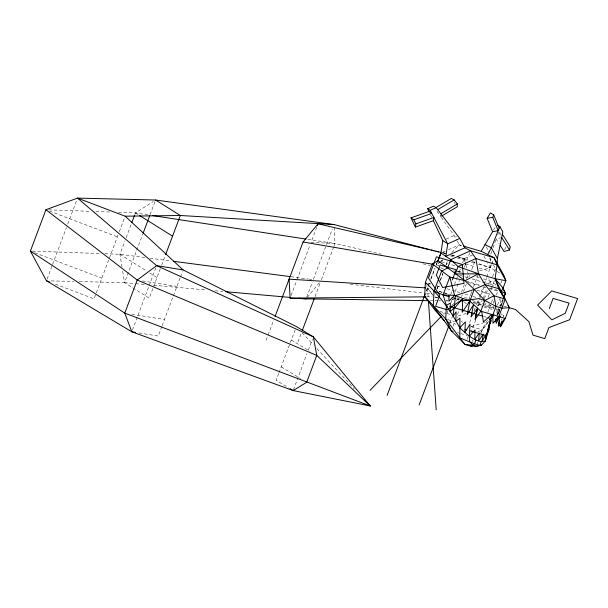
<?xml version="1.0" encoding="UTF-8"?>
<svg xmlns="http://www.w3.org/2000/svg" width="608" height="608" viewBox="0 0 608 608"><rect width="100%" height="100%" fill="white"/><g stroke="black" fill="none" stroke-linecap="round" stroke-linejoin="round"><path stroke-width="0.46" stroke-dasharray="3.04 2.28" d="M490.337 264.906L490.268 267.68L496.303 271.069M490.428 261.212L490.519 257.511M440.808 214.677L440.754 216.577L435.898 209.737M500.49 299.6L499.905 305.961L502.839 299.326M480.837 336.254L481.376 333.465M481.551 332.53L482.091 329.749L486.332 321.883L488.581 318.949M499.031 312.596L499.7 309.343L497.336 315.43M503.568 315.818L503.371 316.548L503.698 316.016L501.638 312.846M500.924 315.446L501.402 313.713M497.093 314.518L498.636 309.867L494.486 314.458M426.345 291.331L427.477 287.941L426.58 285.57M491.834 251.248L490.588 254.737L489.721 253.179M493.08 247.752L495.892 239.894M497.754 234.68L498.689 232.074M504.693 249.759L505.62 247.152M497.557 315.225L499.7 309.343M497.177 315.552L499.35 309.609M47.09 279.057L52.265 265.278M52.592 264.412L66.439 227.574M67.762 224.056L76.866 199.834M118.013 235.136L94.065 298.855L54.378 283.792M119.305 231.686L124.807 217.048M121.995 267.102L119.92 254.273L124.876 241.08M126.198 237.561L131.488 223.493M134.794 214.7L135.455 212.937L153.269 201.506M79.367 281.58L124.518 282.682L142.865 233.875M150.092 214.654L154.949 201.734M132.453 330.045L137.355 316.996M138.008 315.256L148.808 286.543M149.135 285.669L155.998 267.398M160.33 268.706L149.256 298.163L124.518 282.682L122.588 270.765M161.652 265.187L165.292 255.512M161.842 326.473L158.247 336.049L137.271 332.667M162.169 325.607L180.158 277.75M180.485 276.876L182.453 271.654M266.068 340.427L267.74 335.981M268.075 335.092L273.744 319.998M291.103 295.442L296.75 280.41M297.084 279.52L310.05 245.024M316.7 227.331L311.053 242.372L335 243.512L381.269 254.19M306.728 297.092L312.383 282.051M313.378 279.399L332.333 228.98M278.692 373.578L276.169 380.296L288.291 387.638M279.004 372.742L290.008 343.459M290.335 342.593L295.1 329.924M297.996 341.947L301.332 333.062M315.02 296.651L320.697 281.557M321.366 279.779L333.67 247.053M333.997 246.164L335 243.512L334.05 225.5M293.459 389.736L306.987 353.742M308.294 350.276L312.39 339.363M426.474 290.609L427.477 287.941L429.256 288.473L427.568 288.017L432.508 294.584M428.116 286.231L429.408 282.796M431.019 278.51L434.887 268.212M428.214 286.3L429.506 282.864M430.791 279.437L434.986 268.28M437.038 288.868L438.976 283.723M440.268 280.288L442.844 273.425M446.074 264.822L447.382 261.356M437.106 288.914L439.044 283.769M440.336 280.341L442.913 273.478M445.497 266.608L447.45 261.41M450.627 294.789L452.238 290.502M454.518 284.514L457.398 276.777M459.359 271.647L460.309 269.032M462.612 262.983L464.216 258.636L473.541 254.608M447.04 313.188L448.028 310.559M450.938 302.814L451.911 300.238M455.156 291.604L459.382 280.356M464.299 267.284L464.915 265.635M466.86 260.452L469.847 252.51M449.867 323.175L452.208 316.966M458.546 300.094L459.215 298.315M461.48 292.281L464.383 284.559M466.64 278.555L467.932 275.128M461.586 296.605L462.224 294.903M463.509 291.49L466.397 283.814M468.92 277.096L469.543 275.439M471.724 269.64L474.916 261.136M452.975 326.397L454.457 322.453M457.414 314.587L459.078 310.164M468.791 299.562L471.785 291.574M473.457 287.143L478.169 274.603M469.665 322.597L471.572 317.52M474.483 309.776L475.129 308.058M476.748 303.757L478.048 300.299M479.347 296.833L482.927 287.318M484.226 283.86L486.598 277.552M486.909 276.724L491.401 264.769M491.735 263.88L493.392 259.472M477.926 303.46L479.18 300.132M479.492 299.303L484.401 286.239M467.134 339.142L468.061 336.665M483.208 298.52L486.848 288.823M488.505 284.422L489.835 280.896L488.786 278.525M470.98 332.599L475.714 319.998M483.094 302.024L484.059 299.463M484.378 298.612L487.586 290.077M489.797 284.187L491.659 279.232M492.594 276.754L495.474 269.093M485.427 304.479L486.096 302.708M488.095 297.388L489.759 292.95M491.431 288.511L494.502 280.341M472.416 341.62L473.032 339.971M487.745 312.352L490.238 305.725M491.484 302.404L493.035 298.27M477.227 343.862L477.827 342.274M493.217 303.354L494.16 300.861M496.333 295.07L498.127 290.297M500.734 283.564L502.284 279.437M497.511 305.094L500.437 297.304M500.369 308.248L503.181 300.755M500.627 306.151L503.196 299.387M498.089 314.214L499.738 309.913L484.789 305.49M437.198 262.276L436.179 264.784L438.854 265.574L436.278 264.852L439.903 262.124M496.835 315.294L499.305 309.518M500.772 306.082L503.006 300.861M499.48 306.865L497.61 311.053L495.885 309.419M437.296 262.375L436.179 264.784L439.812 262.056M493.514 230.143L495.353 227.035M501.06 320.378L501.98 318.843M480.525 332.584L488.589 321.495M473.989 310.992L475.099 309.54M477.88 305.923L481.764 300.846M477.934 331.907L482.091 329.749L488.437 321.533M307.26 297.403L319.831 282.12M443.316 314.275L444.615 312.93M451.752 305.52L453.705 303.491M456.304 300.8L458.896 298.102M451.843 252.51L459.283 244.842L461.806 245.586M440.625 261.577L442.799 259.935M440.542 261.516L442.723 259.882M446.052 239.149L454.168 235.494L456.578 236.763M442.594 252.343L445.102 251.218M448.438 249.713L459.283 244.842L462.49 246.529M451.79 299.866L453.515 299.326L451.774 299.85M466.214 313.416L456.714 316.38L458.014 317.71M471.291 326.572L486.332 321.883M479.704 270.841L490.268 267.68L487.54 262.77M501.684 237.523L496.204 239.02L499.153 243.702M426.573 296.841L432.258 296.795M430.32 300.686L434.112 300.74M435.062 300.755L437.912 300.8M438.862 300.816L440.754 300.838M446.447 300.922L448.347 300.952M51.148 280.888L73.72 281.443M48.762 209.836L91.17 211.356M95.882 211.523L110.952 212.063M118.492 212.329L135.455 212.937L149.507 215.088M32.285 251.134L100.13 253.566M104.842 253.734L119.92 254.273L146.232 257.724M464.216 297.821L469.809 298.292M124.518 282.682L134.923 283.609M135.865 283.693L144.377 284.453M153.832 285.289L206.781 290.008M215.293 290.768L222.855 291.445M350.246 284.202L425.623 293.322M426.565 293.436L432.22 294.12M149.994 258.218L170.666 260.931M290.958 276.716L307.876 278.943M308.818 279.064L313.515 279.68M443.642 253.49L445.459 253.756M307.83 239.347L335 243.512M142.508 280.911L176.89 286.452M131.837 314.26L164.464 319.512M422.91 263.804L430.312 265.514M440.488 267.862L443.27 268.5M453.446 270.849L456.22 271.487M457.148 271.7L461.776 272.772M442.67 252.761L445.436 253.407M442.746 252.594L445.482 253.3M451.402 255.292L454.153 256.014M458.736 257.214L467.894 259.912M451.828 255.003L455.377 256.044L451.767 254.957M457.148 256.568L464.238 258.658L466.602 267.839M457.581 271.122L462.027 272.43L457.55 271.1M439.128 291.414L442.67 292.463M443.559 292.722L447.99 294.029M435.039 297.038L437.699 297.821M445.687 300.17L447.458 300.694M457.102 256.53L464.314 258.674M450.361 255.884L453.796 256.895M457.277 257.929L466.914 260.771M471.291 262.071L475.669 263.363M478.26 264.13L490.268 267.68L475.95 262.709M465.538 263.986L475.494 266.927M479.119 267.999L489.083 270.94M441.476 261.782L447.48 263.56M451.767 264.83L455.27 265.863M459.754 275.302L467.727 277.658M472.142 278.966L484.5 282.614M485.382 282.88L495.999 286.018M465.872 280.957L480.046 285.144M489.676 287.994L498.56 290.624M467.917 282.37L479.393 285.768M482.927 286.809L487.342 288.116M489.128 288.64L498.195 291.323M476.915 290.214L491.743 294.599M428.078 283.199L430.776 283.997M437.061 285.851L440.656 286.915M446.941 288.777L459.519 292.494M464.907 294.09L472.097 296.21M472.994 296.476L477.485 297.806M503.538 305.968L506.844 306.949M472.294 300.595L494.319 307.108M439.067 291.369L447.959 293.998M473.434 302.13L483.93 305.239M456.828 297.867L458.637 298.406M473.123 302.685L494.144 308.902M456.676 298.946L459.397 299.752M476.193 304.722L481.49 306.288M484.181 307.078L493.134 309.73M434.978 296.985L437.646 297.776M483.793 316.487L486.4 317.262M440.078 311.463L446.204 313.28M447.085 313.538L449.707 314.313M447.534 319.527L454.754 321.662M471.314 326.557L482.091 329.749M448.742 322.058L455.985 324.201M457.421 332.614L460.036 333.389M460.902 333.648L467.005 335.449M476.345 276.754L479.94 277.856M483.535 278.958L489.835 280.896L496.204 284.954M472.37 261.463L475.053 262.398M49.461 211.075L117.367 236.854M34.808 252.746L101.832 278.19M497.055 271.495L500.072 273.19M499.419 232.514L500.886 233.396M291.316 339.994L309.837 351.211M281.215 366.86L300.512 378.541M135.455 212.937L138.548 214.875M119.92 254.273L146.65 271.001M149.842 273L157.024 277.499M488.657 303.856L493.719 307.747M464.36 301.948L466.427 303.886M461.259 321.032L462.559 322.362M302.146 332.774L313.059 344.516M316.912 348.658L354.152 388.702M433.534 295.99L427.477 287.941L428.268 299.052M454.024 202.251L455.103 203.771M441.286 217.337L454.168 235.494L456.73 240.168M499.183 232.856L500.658 235.197M486.248 246.939L489.288 252.396M489.41 257.746L493.012 264.214M493.46 265.027L495.71 269.07M483.9 256.219L487.084 261.949M457.155 240.943L459.283 244.842M430.57 214.822L431.764 217.337M464.216 258.636L466.587 267.832M467.544 271.51L468.251 274.269"/><path stroke-width="0.91" d="M481.452 345.108L476.33 346.241L472.956 345.245L465.12 344.5L459.83 337.896L459.922 318.22L455.848 321.275L456.091 311.805L452.968 316.456L454.1 307.853L450.178 311.782L450.368 303.058L446.386 305.429L445.725 318.995L451.318 330.813L465.12 344.5L470.714 346.15L476.33 346.241L481.452 345.108L485.351 340.966L489.121 328.913L486.309 335.654L485.351 340.966L481.232 341.673C472.5 340.039 466.078 333.496 459.747 327.796C450.931 310.772 439.455 295.427 425.38 282.401L432.341 263.895L438.041 260.771L440.929 253.095L442.799 240.608L433.352 220.689L433.876 217.474L415.91 223.873L415.386 227.08L433.352 220.689M497.238 264.1L497.367 258.552L502.839 231.853L499.852 226.48L497.435 225.279M435.609 207.754L451.326 198.451L454.206 199.865L457.345 203.961L457.254 206.811L441.537 216.114M453.059 331.322L451.318 330.813L444.212 320.72L434.819 309.913L424.65 296.4L425.38 282.401L425.98 283.982M504.123 298.254L501.235 291.414L503.082 288.108L505.879 280.683L503.842 275.31L494.053 257.708L470.516 250.747L450.779 259.616L447.67 267.877L441.545 271.236L434.059 291.141L433.268 306.196L444.212 320.72M475.912 340.1L474.529 343.794L472.956 345.245L469.627 341.612L469.308 336.224L470.06 324.11L464.892 332.333L465.386 321.89L459.747 327.796M499.495 316.981L498.697 326.488L504.822 318.341M485.351 340.966L486.598 333.389L481.924 341.552L483.398 334.111L478.572 340.883L479.302 332.895L474.802 339.446L475.015 329.962L469.308 336.224M428.982 211.47L411.016 217.862L413.774 219.792L431.741 213.4L428.982 211.47L427.682 208.734L433.375 206.173L436.179 207.655L459.785 238.45L464.9 247.79L470.516 250.747L475.882 258.575L478.473 273.782L485.002 284.65L493.97 295.784L496.014 306.417L492.776 315.028L493.004 323.296L498.78 316.806L505.202 299.106L498.727 288.701L485.002 284.65L474.225 289.416L469.84 301.074L467.233 314.769L473.609 304.555L470.995 316.897L477.675 308.324L475.16 319.261L480.814 311.228L484.865 300.451L493.97 295.784L505.202 299.106L509.329 307.686L505.278 318.463L500.589 326.777L501.98 321.662M475.16 319.261L477.424 308.089M500.141 245.26L504.07 251.492L509.542 249.994L510.211 246.749L502.345 234.278M486.309 335.654L490.74 318.546L492.1 315.514L488.695 326.428L491.112 320.515L487.487 331.102L489.288 326.899L486.309 335.654L470.227 330.896M497.853 317.064L496.196 323.334L499.966 316.069M499.48 320.636L498.286 324.968L499.67 322.673M500.589 326.777L502.14 321.396M496.333 318.584L495.11 321.951L496.432 318.508M289.91 388.618L293.147 390.579L306.683 382.28L316.783 355.414L313.34 336.84L156.651 265.658L77.512 198.109L125.134 216.19L183.107 269.914L296.362 326.564L313.34 336.84L370.204 405.962L293.147 390.579L131.799 331.786L46.444 280.774L30.4 251.074L45.934 209.737L77.512 198.109L155.595 200.017L333.997 224.557L429.385 249.531M131.822 222.612L134.467 215.574M143.199 232.993L149.766 215.513M165.619 254.63L180.333 215.498L333.997 224.557M275.082 316.441L303.065 241.992L318.03 223.79L440.823 252.335M317.368 225.56L318.03 223.79M302.336 330.402L314.359 298.429M387.098 395.367L425.136 294.158M447.321 306.858L446.386 305.429L443.08 294.926L449.806 277.02L432.341 263.895M452.306 279.885L456.129 269.724L440.162 265.004L436.346 275.166L442.639 287.554L464.003 283.343L462.308 264.472L436.422 256.819L428.458 278.008L439.728 295.306L435.586 306.333L447.366 309.814L459.724 301.218L478.663 298.619L484.865 300.451L496.014 306.417L502.018 308.188L509.329 307.686L515.531 309.518L528.922 321.678L532.988 335.13L544.768 338.618L548.918 327.59L569.635 319.747L577.6 298.558L551.714 290.905L537.594 305.102L551.828 319.838L565.25 313.28L569.073 303.118L553.105 298.399L549.282 308.56M419.17 404.852L448.864 325.842M481.232 341.673L479.841 345.367L474.529 343.794L459.83 337.896L445.725 318.995L424.65 296.4M503.842 297.7L505.453 293.466L503.082 288.108L495.117 278.707L478.473 273.782L458.12 266.562L450.779 259.616L440.929 253.095L437.54 261.44M492.594 231.694L498.18 230.683L492.754 217.36L493.726 214.905L490.382 212.929L487.16 218.371L492.594 231.694L481.171 251.309L463.494 246.08M499.852 226.48L491.393 247.79L487.616 254.509M503.584 297.654L505.453 293.466L503.781 290.305M491.173 317.779L492.457 315.499M505.278 318.463L480.814 311.228L469.84 301.074L462.247 312.238L462.711 298.406L454.26 308.514L455.384 295.663L474.225 289.416L484.865 300.451M493.24 315.818L489.584 320.036L490.74 318.546L488.133 317.771M370.052 390.328L441.362 316.304M491.462 314.61L483.466 321.989L481.658 311.494M437.699 209.631L454.206 199.865M440.838 213.727L457.345 203.961M427.682 208.734L430.145 210.36L436.179 207.655M459.785 238.45L447.724 243.876L445.854 256.356L464.9 247.79M470.714 346.15L472.446 345.656M487.16 218.371L492.754 217.36M125.134 216.19L180.333 215.498L155.595 200.017M425.684 287.896L289.104 279.14L290.1 298.102L425.623 296.856M290.1 298.102L306.067 298.862L428.427 300.656M434.059 291.141L443.08 294.926L454.556 295.351L469.84 301.074M225.697 291.696L289.993 297.426M298.505 298.186L306.067 298.862M173.485 261.303L290.016 276.594M152.319 215.521L305.953 239.066M183.107 269.914L156.651 265.658L137.218 280.06L124.784 313.128L131.799 331.786L135.447 332.378M303.065 241.992L432.546 264.214M431.224 250.01L433.975 250.732M435.807 251.21L438.558 251.932M443.08 294.926L449.426 296.803M452.147 297.608L455.772 298.68M460.302 300.018L462.954 300.8M468.251 302.366L470.014 302.89M498.659 316.502L500.316 316.996M449.859 306.455L475.973 314.176M477.713 314.693L482.927 316.228M464.991 329.346L466.739 329.863M364.42 399.745L370.204 405.962L124.784 313.128L30.4 251.074M46.444 280.774L49.97 282.112M505.453 293.466L501.235 291.414L495.117 278.707L497.07 264.837L494.053 257.708L481.171 251.309M484.948 244.598L491.393 247.79L497.367 258.552M139.323 215.354L172.566 236.162M442.799 240.608L447.724 243.876L430.145 210.36M438.041 260.771L464.983 280.698L474.225 289.416M45.934 209.737L137.218 280.06L316.783 355.414L370.204 405.962M501.684 237.523L509.542 249.994M502.77 295.868L498.727 288.701L495.117 278.707L505.879 280.683L497.07 264.837L475.882 258.575L458.12 266.562L455.324 273.988L478.473 273.782L464.983 280.698L449.806 277.02L454.556 295.351L448.955 301.135L448.826 295.138M508.03 305.33L509.329 307.686M413.774 219.792L415.91 223.873M411.016 217.862L415.386 227.08M493.726 214.905L499.16 228.228M428.404 300.907L436.217 409.891"/></g></svg>
